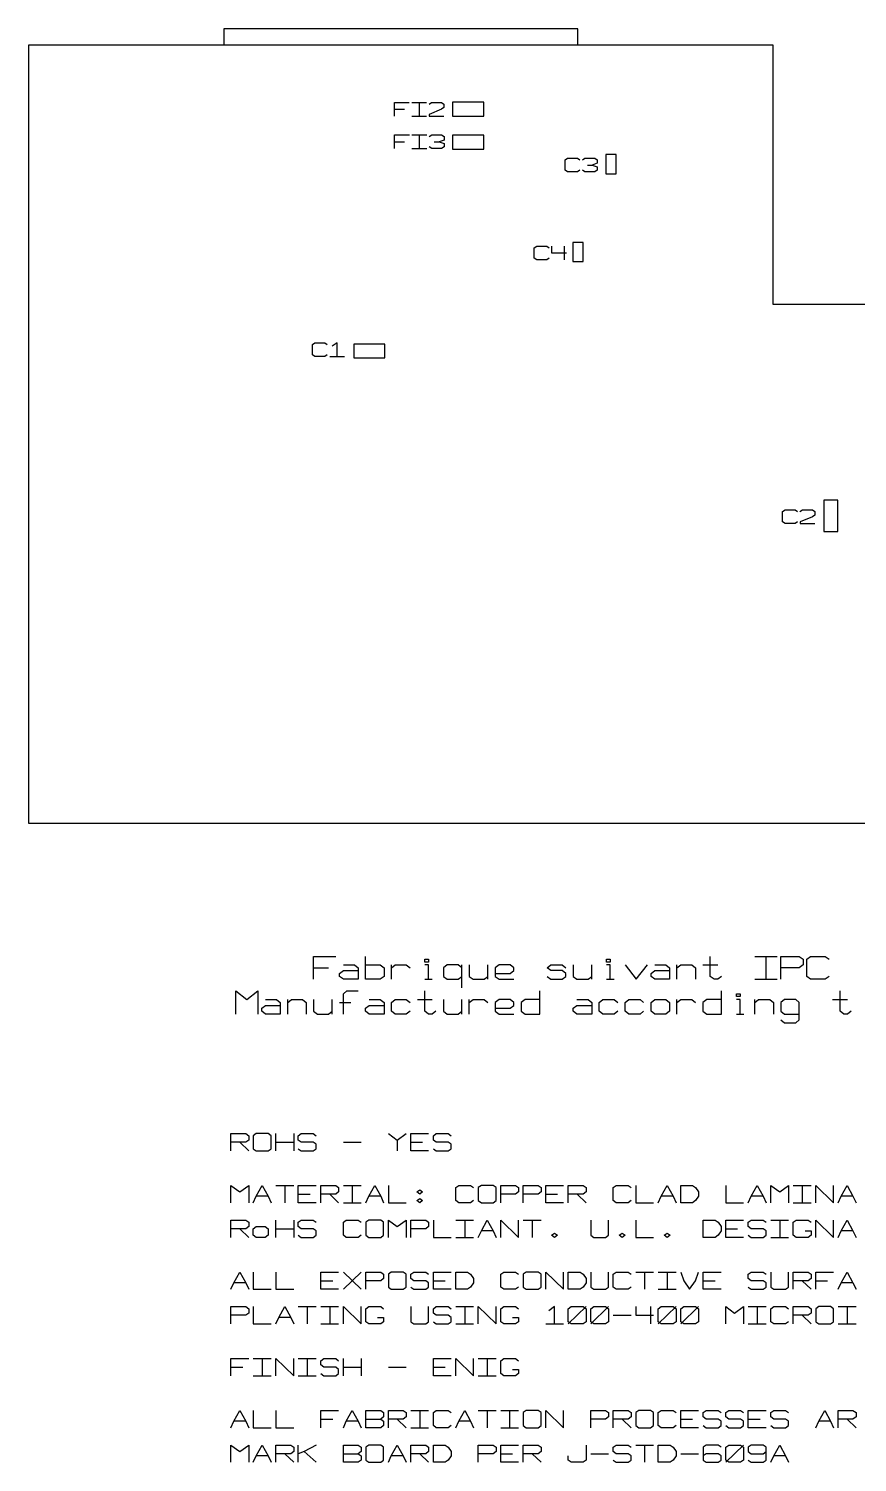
# Model space of a CAD drawing. Extents: x 0 to 1189, y 35 to 806.
# Drawn here: x 482 to 613.7, y 286.5 to 514.4 of the extents above; entities that cross this region are included whole.
import ezdxf

# ---------------------------------------------------------------- set-up
doc = ezdxf.new("R2010")
doc.units = 0
doc.layers.add('1', color=1, linetype='CONTINUOUS')

msp = doc.modelspace()

# ---------------------------------------------------------------- linework, layer by layer
at = {"layer": '1'}
for p, q in [((569.32, 514.4), (513.05, 514.4)), ((513.05, 514.4), (513.05, 511.85)), ((569.32, 511.85), (569.32, 514.4)), ((482.03, 388.08), (482.03, 511.85)), ((482.03, 511.85), (600.3, 511.85)), ((600.3, 511.85), (600.3, 470.6)), ((540.17, 500.48), (540.17, 502.68)), ((540.17, 502.68), (542.52, 502.68)), ((540.17, 501.58), (541.75, 501.58)), ((542.92, 502.68), (545.27, 502.68)), ((544.1, 502.68), (544.1, 500.48)), ((545.67, 502.4), (546.07, 502.68)), ((547.65, 501.58), (545.67, 500.75)), ((546.07, 502.68), (547.65, 502.68)), ((547.65, 502.68), (548.02, 502.4)), ((548.02, 501.85), (547.65, 501.58)), ((548.02, 502.4), (548.02, 501.85)), ((554.35, 502.7), (549.4, 502.7)), ((549.4, 502.7), (549.4, 500.5)), ((554.35, 500.5), (554.35, 502.7)), ((542.92, 500.48), (545.27, 500.48)), ((545.67, 500.75), (545.67, 500.48)), ((545.67, 500.48), (548.02, 500.48)), ((549.4, 500.5), (554.35, 500.5)), ((540.2, 495.33), (540.2, 497.53)), ((540.2, 497.53), (542.55, 497.53)), ((542.95, 497.53), (545.3, 497.53)), ((544.12, 497.53), (544.12, 495.33)), ((545.7, 497.25), (546.1, 497.53)), ((546.1, 497.53), (547.67, 497.53)), ((547.67, 497.53), (548.05, 497.25)), ((548.05, 497.25), (548.05, 496.7)), ((554.35, 497.45), (549.4, 497.45)), ((549.4, 497.45), (549.4, 495.25)), ((554.35, 495.25), (554.35, 497.45)), ((540.2, 496.43), (541.77, 496.43)), ((542.95, 495.33), (545.3, 495.33)), ((546.1, 495.33), (545.7, 495.6)), ((547.67, 495.33), (546.1, 495.33)), ((546.47, 496.43), (547.27, 496.43)), ((548.05, 496.7), (547.27, 496.43)), ((547.27, 496.43), (548.05, 496.15)), ((548.05, 495.6), (547.67, 495.33)), ((548.05, 496.15), (548.05, 495.6)), ((549.4, 495.25), (554.35, 495.25)), ((567.3, 493.55), (567.7, 493.83)), ((567.3, 491.9), (567.3, 493.55)), ((567.7, 493.83), (569.27, 493.83)), ((569.27, 493.83), (569.65, 493.55)), ((570.05, 493.55), (570.45, 493.83)), ((570.45, 493.83), (572.03, 493.83)), ((570.83, 492.73), (571.62, 492.73)), ((572.4, 493), (571.62, 492.73)), ((571.62, 492.73), (572.4, 492.45)), ((572.03, 493.83), (572.4, 493.55)), ((572.4, 493.55), (572.4, 493)), ((572.4, 492.45), (572.4, 491.9)), ((575.42, 494.38), (573.77, 494.38)), ((573.77, 494.38), (573.77, 491.35)), ((575.42, 491.35), (575.42, 494.38)), ((567.7, 491.63), (567.3, 491.9)), ((569.27, 491.63), (567.7, 491.63)), ((569.65, 491.9), (569.27, 491.63)), ((570.45, 491.63), (570.05, 491.9)), ((572.03, 491.63), (570.45, 491.63)), ((572.4, 491.9), (572.03, 491.63)), ((573.77, 491.35), (575.42, 491.35)), ((562.4, 479.58), (562.8, 479.85)), ((562.4, 477.93), (562.4, 479.58)), ((562.8, 479.85), (564.37, 479.85)), ((564.37, 479.85), (564.77, 479.58)), ((565.15, 479.85), (565.15, 478.75)), ((565.15, 478.75), (567.52, 478.75)), ((567.12, 479.85), (567.12, 477.65)), ((570.17, 480.4), (568.52, 480.4)), ((568.52, 480.4), (568.52, 477.38)), ((570.17, 477.38), (570.17, 480.4)), ((562.8, 477.65), (562.4, 477.93)), ((564.37, 477.65), (562.8, 477.65)), ((564.77, 477.93), (564.37, 477.65)), ((568.52, 477.38), (570.17, 477.38)), ((600.3, 470.6), (669.05, 470.6)), ((527.12, 464.2), (527.52, 464.48)), ((527.12, 462.55), (527.12, 464.2)), ((527.52, 464.48), (529.1, 464.48)), ((529.1, 464.48), (529.47, 464.2)), ((531.05, 464.48), (530.27, 463.93)), ((531.05, 462.28), (531.05, 464.48)), ((538.65, 464.28), (533.7, 464.28)), ((533.7, 464.28), (533.7, 462.08)), ((538.65, 462.08), (538.65, 464.28)), ((527.52, 462.28), (527.12, 462.55)), ((529.1, 462.28), (527.52, 462.28)), ((529.47, 462.55), (529.1, 462.28)), ((529.88, 462.28), (532.22, 462.28)), ((533.7, 462.08), (538.65, 462.08)), ((601.87, 437.65), (602.27, 437.93)), ((601.87, 436), (601.87, 437.65)), ((602.27, 437.93), (603.85, 437.93)), ((603.85, 437.93), (604.22, 437.65)), ((604.62, 437.65), (605.03, 437.93)), ((605.03, 437.93), (606.6, 437.93)), ((606.6, 437.93), (606.98, 437.65)), ((606.98, 437.65), (606.98, 437.1)), ((608.42, 439.45), (608.42, 434.5)), ((610.62, 439.45), (608.42, 439.45)), ((610.62, 434.5), (610.62, 439.45)), ((602.27, 435.73), (601.87, 436)), ((603.85, 435.73), (602.27, 435.73)), ((604.22, 436), (603.85, 435.73)), ((606.6, 436.83), (604.63, 436)), ((604.63, 436), (604.63, 435.73)), ((604.63, 435.73), (606.98, 435.73)), ((606.98, 437.1), (606.6, 436.83)), ((608.42, 434.5), (610.62, 434.5)), ((669.05, 388.08), (482.03, 388.08)), ((527.32, 363.3), (527.32, 366.95)), ((527.32, 366.95), (530.85, 366.95)), ((535.57, 363.3), (535.57, 366.95)), ((590.37, 363.75), (590.37, 366.95)), ((597.45, 366.95), (601, 366.95)), ((599.22, 366.95), (599.22, 363.3)), ((601.57, 363.3), (601.57, 366.95)), ((601.57, 366.95), (604.52, 366.95)), ((604.52, 366.95), (605.12, 366.5)), ((605.7, 366.5), (606.3, 366.95)), ((606.3, 366.95), (608.65, 366.95)), ((608.65, 366.95), (609.25, 366.5)), ((527.32, 365.13), (529.67, 365.13)), ((531.45, 364.2), (532.05, 364.68)), ((532.05, 365.58), (533.8, 365.58)), ((532.05, 364.68), (534.4, 364.68)), ((533.8, 365.58), (534.4, 365.13)), ((534.4, 365.13), (534.4, 363.3)), ((535.57, 365.58), (537.92, 365.58)), ((537.92, 365.58), (538.52, 365.13)), ((538.52, 365.13), (538.52, 363.75)), ((539.7, 363.3), (539.7, 365.58)), ((539.7, 365.13), (540.3, 365.58)), ((540.3, 365.58), (542.05, 365.58)), ((542.05, 365.58), (542.65, 365.13)), ((545, 366.05), (545, 366.5)), ((545, 366.5), (545.6, 366.5)), ((545.6, 366.05), (545, 366.05)), ((545.6, 365.58), (545, 365.58)), ((545.6, 366.5), (545.6, 366.05)), ((545.6, 363.3), (545.6, 365.58)), ((548.55, 365.58), (547.95, 365.13)), ((547.95, 365.13), (547.95, 363.75)), ((550.3, 365.58), (548.55, 365.58)), ((550.9, 365.13), (550.3, 365.58)), ((550.9, 361.93), (550.9, 365.58)), ((552.07, 365.58), (552.07, 363.75)), ((555.02, 363.3), (555.02, 365.58)), ((556.8, 365.58), (556.2, 365.13)), ((556.2, 365.13), (556.2, 363.75)), ((558.55, 365.58), (556.8, 365.58)), ((559.15, 365.13), (558.55, 365.58)), ((558.55, 364.2), (559.15, 364.68)), ((559.15, 364.68), (559.15, 365.13)), ((564.45, 365.13), (565.05, 365.58)), ((565.05, 364.68), (564.45, 365.13)), ((565.05, 365.58), (566.8, 365.58)), ((566.8, 364.68), (565.05, 364.68)), ((566.8, 365.58), (567.4, 365.13)), ((567.4, 364.2), (566.8, 364.68)), ((568.57, 365.58), (568.57, 363.75)), ((571.52, 363.3), (571.52, 365.58)), ((573.87, 366.05), (573.87, 366.5)), ((573.87, 366.5), (574.47, 366.5)), ((574.47, 366.05), (573.87, 366.05)), ((574.47, 365.58), (573.87, 365.58)), ((574.47, 366.5), (574.47, 366.05)), ((574.47, 363.3), (574.47, 365.58)), ((576.82, 365.58), (578.6, 363.3)), ((578.6, 363.3), (580.37, 365.58)), ((580.95, 364.2), (581.55, 364.68)), ((581.55, 365.58), (583.32, 365.58)), ((581.55, 364.68), (583.9, 364.68)), ((583.32, 365.58), (583.9, 365.13)), ((583.9, 365.13), (583.9, 363.3)), ((585.07, 363.3), (585.07, 365.58)), ((585.07, 365.13), (585.67, 365.58)), ((585.67, 365.58), (587.45, 365.58)), ((587.45, 365.58), (588.02, 365.13)), ((588.02, 365.13), (588.02, 363.3)), ((589.2, 365.58), (591.57, 365.58)), ((604.52, 365.13), (601.57, 365.13)), ((605.12, 365.58), (604.52, 365.13)), ((605.12, 366.5), (605.12, 365.58)), ((605.7, 363.75), (605.7, 366.5)), ((531.45, 363.75), (531.45, 364.2)), ((532.05, 363.3), (531.45, 363.75)), ((534.4, 363.3), (532.05, 363.3)), ((537.92, 363.3), (535.57, 363.3)), ((538.52, 363.75), (537.92, 363.3)), ((545, 363.3), (546.17, 363.3)), ((547.95, 363.75), (548.55, 363.3)), ((548.55, 363.3), (550.3, 363.3)), ((550.3, 363.3), (550.9, 363.75)), ((552.07, 363.75), (552.67, 363.3)), ((552.67, 363.3), (554.42, 363.3)), ((554.42, 363.3), (555.02, 363.75)), ((556.2, 364.2), (558.55, 364.2)), ((556.2, 363.75), (556.8, 363.3)), ((556.8, 363.3), (559.15, 363.3)), ((564.45, 363.75), (565.05, 363.3)), ((565.05, 363.3), (566.8, 363.3)), ((566.8, 363.3), (567.4, 363.75)), ((567.4, 363.75), (567.4, 364.2)), ((568.57, 363.75), (569.17, 363.3)), ((569.17, 363.3), (570.95, 363.3)), ((570.95, 363.3), (571.52, 363.75)), ((573.87, 363.3), (575.07, 363.3)), ((580.95, 363.75), (580.95, 364.2)), ((581.55, 363.3), (580.95, 363.75)), ((583.9, 363.3), (581.55, 363.3)), ((590.97, 363.3), (590.37, 363.75)), ((591.57, 363.3), (590.97, 363.3)), ((592.15, 363.75), (591.57, 363.3)), ((597.45, 363.3), (601, 363.3)), ((606.3, 363.3), (605.7, 363.75)), ((608.65, 363.3), (606.3, 363.3)), ((609.25, 363.75), (608.65, 363.3)), ((514.95, 357.78), (514.95, 361.45)), ((514.95, 361.45), (516.72, 360.08)), ((516.72, 360.08), (518.47, 361.45)), ((518.47, 361.45), (518.47, 357.78)), ((519.65, 360.08), (521.42, 360.08)), ((521.42, 360.08), (522.02, 359.63)), ((523.2, 357.78), (523.2, 360.08)), ((523.2, 359.63), (523.8, 360.08)), ((523.8, 360.08), (525.55, 360.08)), ((525.55, 360.08), (526.15, 359.63)), ((527.32, 360.08), (527.32, 358.25)), ((530.27, 357.78), (530.27, 360.08)), ((532.05, 361), (532.62, 361.45)), ((532.05, 357.78), (532.05, 361)), ((532.62, 361.45), (534.4, 361.45)), ((536.17, 360.08), (537.92, 360.08)), ((537.92, 360.08), (538.52, 359.63)), ((539.7, 359.63), (540.3, 360.08)), ((540.3, 360.08), (542.05, 360.08)), ((542.05, 360.08), (542.65, 359.63)), ((543.82, 360.08), (546.17, 360.08)), ((545, 358.25), (545, 361.45)), ((547.95, 360.08), (547.95, 358.25)), ((550.9, 357.78), (550.9, 360.08)), ((552.07, 357.78), (552.07, 360.08)), ((552.07, 359.63), (552.67, 360.08)), ((552.67, 360.08), (554.42, 360.08)), ((554.42, 360.08), (555.02, 359.63)), ((556.8, 360.08), (556.2, 359.63)), ((558.55, 360.08), (556.8, 360.08)), ((559.15, 359.63), (558.55, 360.08)), ((560.92, 360.08), (560.32, 359.63)), ((563.27, 360.08), (560.92, 360.08)), ((563.27, 357.78), (563.27, 361.45)), ((569.17, 360.08), (570.95, 360.08)), ((570.95, 360.08), (571.52, 359.63)), ((572.7, 359.63), (573.3, 360.08)), ((573.3, 360.08), (575.07, 360.08)), ((575.07, 360.08), (575.65, 359.63)), ((576.82, 359.63), (577.42, 360.08)), ((577.42, 360.08), (579.2, 360.08)), ((579.2, 360.08), (579.77, 359.63)), ((580.95, 359.63), (581.55, 360.08)), ((581.55, 360.08), (583.32, 360.08)), ((583.32, 360.08), (583.9, 359.63)), ((585.07, 357.78), (585.07, 360.08)), ((585.07, 359.63), (585.67, 360.08)), ((585.67, 360.08), (587.45, 360.08)), ((587.45, 360.08), (588.02, 359.63)), ((589.8, 360.08), (589.2, 359.63)), ((592.15, 360.08), (589.8, 360.08)), ((592.15, 357.78), (592.15, 361.45)), ((594.52, 360.55), (594.52, 361)), ((594.52, 361), (595.1, 361)), ((595.1, 360.55), (594.52, 360.55)), ((595.1, 360.08), (594.52, 360.08)), ((595.1, 361), (595.1, 360.55)), ((595.1, 357.78), (595.1, 360.08)), ((597.45, 357.78), (597.45, 360.08)), ((597.45, 359.63), (598.05, 360.08)), ((598.05, 360.08), (599.82, 360.08)), ((599.82, 360.08), (600.4, 359.63)), ((602.17, 360.08), (601.57, 359.63)), ((603.95, 360.08), (602.17, 360.08)), ((604.52, 359.63), (603.95, 360.08)), ((609.82, 360.08), (612.2, 360.08)), ((611.02, 358.25), (611.02, 361.45)), ((519.07, 358.7), (519.65, 359.15)), ((519.07, 358.25), (519.07, 358.7)), ((519.65, 357.78), (519.07, 358.25)), ((519.65, 359.15), (522.02, 359.15)), ((522.02, 357.78), (519.65, 357.78)), ((522.02, 359.63), (522.02, 357.78)), ((526.15, 359.63), (526.15, 357.78)), ((527.32, 358.25), (527.92, 357.78)), ((527.92, 357.78), (529.67, 357.78)), ((529.67, 357.78), (530.27, 358.25)), ((531.45, 359.63), (533.22, 359.63)), ((535.57, 358.7), (536.17, 359.15)), ((535.57, 358.25), (535.57, 358.7)), ((536.17, 357.78), (535.57, 358.25)), ((536.17, 359.15), (538.52, 359.15)), ((538.52, 357.78), (536.17, 357.78)), ((538.52, 359.63), (538.52, 357.78)), ((539.7, 358.25), (539.7, 359.63)), ((540.3, 357.78), (539.7, 358.25)), ((542.05, 357.78), (540.3, 357.78)), ((542.65, 358.25), (542.05, 357.78)), ((545.6, 357.78), (545, 358.25)), ((546.17, 357.78), (545.6, 357.78)), ((546.77, 358.25), (546.17, 357.78)), ((547.95, 358.25), (548.55, 357.78)), ((548.55, 357.78), (550.3, 357.78)), ((550.3, 357.78), (550.9, 358.25)), ((556.2, 359.63), (556.2, 358.25)), ((556.2, 358.7), (558.55, 358.7)), ((556.2, 358.25), (556.8, 357.78)), ((556.8, 357.78), (559.15, 357.78)), ((558.55, 358.7), (559.15, 359.15)), ((559.15, 359.15), (559.15, 359.63)), ((560.32, 359.63), (560.32, 358.25)), ((560.32, 358.25), (560.92, 357.78)), ((560.92, 357.78), (563.27, 357.78)), ((568.57, 358.7), (569.17, 359.15)), ((568.57, 358.25), (568.57, 358.7)), ((569.17, 357.78), (568.57, 358.25)), ((569.17, 359.15), (571.52, 359.15)), ((571.52, 357.78), (569.17, 357.78)), ((571.52, 359.63), (571.52, 357.78)), ((572.7, 358.25), (572.7, 359.63)), ((573.3, 357.78), (572.7, 358.25)), ((575.07, 357.78), (573.3, 357.78)), ((575.65, 358.25), (575.07, 357.78)), ((576.82, 358.25), (576.82, 359.63)), ((577.42, 357.78), (576.82, 358.25)), ((579.2, 357.78), (577.42, 357.78)), ((579.77, 358.25), (579.2, 357.78)), ((580.95, 358.25), (580.95, 359.63)), ((581.55, 357.78), (580.95, 358.25)), ((583.32, 357.78), (581.55, 357.78)), ((583.9, 358.25), (583.32, 357.78)), ((583.9, 359.63), (583.9, 358.25)), ((589.2, 359.63), (589.2, 358.25)), ((589.2, 358.25), (589.8, 357.78)), ((589.8, 357.78), (592.15, 357.78)), ((594.52, 357.78), (595.7, 357.78)), ((600.4, 359.63), (600.4, 357.78)), ((601.57, 359.63), (601.57, 358.25)), ((601.57, 358.25), (602.17, 357.78)), ((602.17, 357.78), (604.52, 357.78)), ((604.52, 356.88), (604.52, 359.63)), ((611.6, 357.78), (611.02, 358.25)), ((612.2, 357.78), (611.6, 357.78)), ((612.77, 358.25), (612.2, 357.78)), ((601.57, 356.88), (602.17, 356.4)), ((602.17, 356.4), (603.95, 356.4)), ((603.95, 356.4), (604.52, 356.88)), ((514.15, 336.03), (514.15, 338.78)), ((514.15, 338.78), (516.53, 338.78)), ((516.53, 337.4), (514.15, 337.4)), ((515.58, 337.4), (517, 336.03)), ((516.53, 338.78), (517, 338.45)), ((517, 337.75), (516.53, 337.4)), ((517, 338.45), (517, 337.75)), ((518.2, 338.78), (517.73, 338.45)), ((517.73, 338.45), (517.73, 336.38)), ((520.1, 338.78), (518.2, 338.78)), ((520.58, 338.45), (520.1, 338.78)), ((520.58, 336.38), (520.58, 338.45)), ((521.3, 336.03), (521.3, 338.78)), ((521.3, 337.4), (524.15, 337.4)), ((524.15, 338.78), (524.15, 336.03)), ((524.88, 338.45), (525.35, 338.78)), ((524.88, 337.75), (524.88, 338.45)), ((525.35, 337.4), (524.88, 337.75)), ((525.35, 338.78), (527.25, 338.78)), ((527.25, 337.4), (525.35, 337.4)), ((527.25, 338.78), (527.73, 338.45)), ((527.73, 337.08), (527.25, 337.4)), ((532.05, 337.4), (534.88, 337.4)), ((539.2, 338.78), (540.6, 337.75)), ((540.6, 337.75), (542.03, 338.78)), ((540.6, 337.75), (540.6, 336.03)), ((542.78, 336.03), (542.78, 338.78)), ((542.78, 338.78), (545.6, 338.78)), ((542.78, 337.4), (544.65, 337.4)), ((546.35, 338.45), (546.8, 338.78)), ((546.35, 337.75), (546.35, 338.45)), ((546.8, 337.4), (546.35, 337.75)), ((546.8, 338.78), (548.7, 338.78)), ((548.7, 337.4), (546.8, 337.4)), ((548.7, 338.78), (549.18, 338.45)), ((549.18, 337.08), (548.7, 337.4)), ((517.73, 336.38), (518.2, 336.03)), ((518.2, 336.03), (520.1, 336.03)), ((520.1, 336.03), (520.58, 336.38)), ((524.88, 336.38), (525.35, 336.03)), ((525.35, 336.03), (527.25, 336.03)), ((527.25, 336.03), (527.73, 336.38)), ((527.73, 336.38), (527.73, 337.08)), ((545.6, 336.03), (542.78, 336.03)), ((546.35, 336.38), (546.8, 336.03)), ((546.8, 336.03), (548.7, 336.03)), ((548.7, 336.03), (549.18, 336.38)), ((549.18, 336.38), (549.18, 337.08)), ((514.15, 327.78), (514.15, 330.53)), ((514.15, 330.53), (515.58, 329.5)), ((515.58, 329.5), (517, 330.53)), ((517, 330.53), (517, 327.78)), ((518.2, 328.83), (519.15, 330.53)), ((519.15, 330.53), (520.1, 328.83)), ((521.3, 330.53), (524.15, 330.53)), ((522.73, 330.53), (522.73, 327.78)), ((524.88, 327.78), (524.88, 330.53)), ((524.88, 330.53), (527.73, 330.53)), ((528.48, 327.78), (528.48, 330.53)), ((528.48, 330.53), (530.83, 330.53)), ((530.83, 330.53), (531.3, 330.2)), ((532.05, 330.53), (534.88, 330.53)), ((533.45, 330.53), (533.45, 327.78)), ((536.08, 328.83), (537.03, 330.53)), ((537.03, 330.53), (537.98, 328.83)), ((539.2, 330.53), (539.2, 327.78)), ((549.93, 330.2), (550.38, 330.53)), ((550.38, 330.53), (552.28, 330.53)), ((552.28, 330.53), (552.75, 330.2)), ((553.98, 330.53), (553.5, 330.2)), ((555.85, 330.53), (553.98, 330.53)), ((556.33, 330.2), (555.85, 330.53)), ((557.08, 327.78), (557.08, 330.53)), ((557.08, 330.53), (559.43, 330.53)), ((559.43, 330.53), (559.9, 330.2)), ((560.65, 327.78), (560.65, 330.53)), ((560.65, 330.53), (563, 330.53)), ((563, 330.53), (563.48, 330.2)), ((564.23, 327.78), (564.23, 330.53)), ((564.23, 330.53), (567.05, 330.53)), ((567.8, 327.78), (567.8, 330.53)), ((567.8, 330.53), (570.15, 330.53)), ((570.15, 330.53), (570.63, 330.2)), ((574.95, 330.2), (575.43, 330.53)), ((575.43, 330.53), (577.3, 330.53)), ((577.3, 330.53), (577.78, 330.2)), ((578.53, 330.53), (578.53, 327.78)), ((582.58, 328.83), (583.5, 330.53)), ((583.5, 330.53), (584.45, 328.83)), ((585.68, 327.78), (585.68, 330.53)), ((585.68, 330.53), (587.55, 330.53)), ((587.55, 330.53), (588.03, 330.2)), ((592.83, 330.53), (592.83, 327.78)), ((596.88, 328.83), (597.8, 330.53)), ((597.8, 330.53), (598.75, 328.83)), ((599.98, 327.78), (599.98, 330.53)), ((599.98, 330.53), (601.4, 329.5)), ((601.4, 329.5), (602.8, 330.53)), ((602.8, 330.53), (602.8, 327.78)), ((603.55, 330.53), (606.38, 330.53)), ((604.98, 330.53), (604.98, 327.78)), ((607.13, 327.78), (607.13, 330.53)), ((607.13, 330.53), (609.95, 327.78)), ((609.95, 327.78), (609.95, 330.53)), ((611.18, 328.83), (612.13, 330.53)), ((612.13, 330.53), (613.05, 328.83)), ((517.73, 327.78), (518.2, 328.83)), ((520.1, 328.83), (518.2, 328.83)), ((520.1, 328.83), (520.58, 327.78)), ((524.88, 329.15), (526.78, 329.15)), ((530.83, 329.15), (528.48, 329.15)), ((529.88, 329.15), (531.3, 327.78)), ((531.3, 329.5), (530.83, 329.15)), ((531.3, 330.2), (531.3, 329.5)), ((535.63, 327.78), (536.08, 328.83)), ((537.98, 328.83), (536.08, 328.83)), ((537.98, 328.83), (538.45, 327.78)), ((543.7, 329.5), (544.18, 329.85)), ((544.18, 329.15), (543.7, 329.5)), ((543.7, 328.13), (544.18, 328.48)), ((544.18, 329.85), (544.65, 329.5)), ((544.65, 329.5), (544.18, 329.15)), ((544.18, 328.48), (544.65, 328.13)), ((549.93, 328.13), (549.93, 330.2)), ((553.5, 330.2), (553.5, 328.13)), ((556.33, 328.13), (556.33, 330.2)), ((559.43, 329.15), (557.08, 329.15)), ((559.9, 329.5), (559.43, 329.15)), ((559.9, 330.2), (559.9, 329.5)), ((563, 329.15), (560.65, 329.15)), ((563.48, 329.5), (563, 329.15)), ((563.48, 330.2), (563.48, 329.5)), ((564.23, 329.15), (566.1, 329.15)), ((570.15, 329.15), (567.8, 329.15)), ((569.2, 329.15), (570.63, 327.78)), ((570.63, 329.5), (570.15, 329.15)), ((570.63, 330.2), (570.63, 329.5)), ((574.95, 328.13), (574.95, 330.2)), ((582.1, 327.78), (582.58, 328.83)), ((584.45, 328.83), (582.58, 328.83)), ((584.45, 328.83), (584.93, 327.78)), ((588.03, 330.2), (588.5, 329.5)), ((588.5, 328.83), (588.03, 328.13)), ((588.5, 329.5), (588.5, 328.83)), ((596.4, 327.78), (596.88, 328.83)), ((598.75, 328.83), (596.88, 328.83)), ((598.75, 328.83), (599.23, 327.78)), ((610.7, 327.78), (611.18, 328.83)), ((613.05, 328.83), (611.18, 328.83)), ((613.05, 328.83), (613.53, 327.78)), ((527.73, 327.78), (524.88, 327.78)), ((532.05, 327.78), (534.88, 327.78)), ((539.2, 327.78), (542.03, 327.78)), ((544.18, 327.78), (543.7, 328.13)), ((544.65, 328.13), (544.18, 327.78)), ((550.38, 327.78), (549.93, 328.13)), ((552.28, 327.78), (550.38, 327.78)), ((552.75, 328.13), (552.28, 327.78)), ((553.5, 328.13), (553.98, 327.78)), ((553.98, 327.78), (555.85, 327.78)), ((555.85, 327.78), (556.33, 328.13)), ((567.05, 327.78), (564.23, 327.78)), ((575.43, 327.78), (574.95, 328.13)), ((577.3, 327.78), (575.43, 327.78)), ((577.78, 328.13), (577.3, 327.78)), ((578.53, 327.78), (581.35, 327.78)), ((587.55, 327.78), (585.68, 327.78)), ((588.03, 328.13), (587.55, 327.78)), ((592.83, 327.78), (595.65, 327.78)), ((603.55, 327.78), (606.38, 327.78)), ((514.15, 322.28), (514.15, 325.03)), ((514.15, 325.03), (516.53, 325.03)), ((516.53, 323.65), (514.15, 323.65)), ((515.58, 323.65), (517, 322.28)), ((516.53, 325.03), (517, 324.68)), ((517, 324), (516.53, 323.65)), ((517, 324.68), (517, 324)), ((517.73, 323.65), (518.2, 324)), ((517.73, 322.63), (517.73, 323.65)), ((518.2, 324), (519.63, 324)), ((519.63, 324), (520.1, 323.65)), ((520.1, 323.65), (520.1, 322.63)), ((521.3, 322.28), (521.3, 325.03)), ((521.3, 323.65), (524.15, 323.65)), ((524.15, 325.03), (524.15, 322.28)), ((524.88, 324.68), (525.35, 325.03)), ((524.88, 324), (524.88, 324.68)), ((525.35, 323.65), (524.88, 324)), ((525.35, 325.03), (527.25, 325.03)), ((527.25, 323.65), (525.35, 323.65)), ((527.25, 325.03), (527.73, 324.68)), ((527.73, 323.3), (527.25, 323.65)), ((532.05, 324.68), (532.5, 325.03)), ((532.05, 322.63), (532.05, 324.68)), ((532.5, 325.03), (534.4, 325.03)), ((534.4, 325.03), (534.88, 324.68)), ((536.08, 325.03), (535.63, 324.68)), ((535.63, 324.68), (535.63, 322.63)), ((537.98, 325.03), (536.08, 325.03)), ((538.45, 324.68), (537.98, 325.03)), ((538.45, 322.63), (538.45, 324.68)), ((539.2, 322.28), (539.2, 325.03)), ((539.2, 325.03), (540.6, 324)), ((540.6, 324), (542.03, 325.03)), ((542.03, 325.03), (542.03, 322.28)), ((542.78, 322.28), (542.78, 325.03)), ((542.78, 325.03), (545.13, 325.03)), ((545.13, 323.65), (542.78, 323.65)), ((545.13, 325.03), (545.6, 324.68)), ((545.6, 324), (545.13, 323.65)), ((545.6, 324.68), (545.6, 324)), ((546.35, 325.03), (546.35, 322.28)), ((549.93, 325.03), (552.75, 325.03)), ((551.33, 325.03), (551.33, 322.28)), ((553.98, 323.3), (554.9, 325.03)), ((554.9, 325.03), (555.85, 323.3)), ((557.08, 322.28), (557.08, 325.03)), ((557.08, 325.03), (559.9, 322.28)), ((559.9, 322.28), (559.9, 325.03)), ((560.65, 325.03), (563.48, 325.03)), ((562.05, 325.03), (562.05, 322.28)), ((571.38, 325.03), (571.38, 322.63)), ((574.2, 322.63), (574.2, 325.03)), ((578.53, 325.03), (578.53, 322.28)), ((589.25, 322.28), (589.25, 325.03)), ((589.25, 325.03), (591.13, 325.03)), ((591.13, 325.03), (591.6, 324.68)), ((591.6, 324.68), (592.08, 324)), ((592.08, 324), (592.08, 323.3)), ((592.83, 322.28), (592.83, 325.03)), ((592.83, 325.03), (595.65, 325.03)), ((592.83, 323.65), (594.7, 323.65)), ((596.4, 324.68), (596.88, 325.03)), ((596.4, 324), (596.4, 324.68)), ((596.88, 323.65), (596.4, 324)), ((596.88, 325.03), (598.75, 325.03)), ((598.75, 323.65), (596.88, 323.65)), ((598.75, 325.03), (599.23, 324.68)), ((599.23, 323.3), (598.75, 323.65)), ((599.98, 325.03), (602.8, 325.03)), ((601.4, 325.03), (601.4, 322.28)), ((603.55, 324.68), (604.03, 325.03)), ((603.55, 322.63), (603.55, 324.68)), ((604.03, 325.03), (605.9, 325.03)), ((605.9, 325.03), (606.38, 324.68)), ((607.13, 322.28), (607.13, 325.03)), ((607.13, 325.03), (609.95, 322.28)), ((609.95, 322.28), (609.95, 325.03)), ((611.18, 323.3), (612.13, 325.03)), ((612.13, 325.03), (613.05, 323.3)), ((518.2, 322.28), (517.73, 322.63)), ((519.63, 322.28), (518.2, 322.28)), ((520.1, 322.63), (519.63, 322.28)), ((524.88, 322.63), (525.35, 322.28)), ((525.35, 322.28), (527.25, 322.28)), ((527.25, 322.28), (527.73, 322.63)), ((527.73, 322.63), (527.73, 323.3)), ((532.5, 322.28), (532.05, 322.63)), ((534.4, 322.28), (532.5, 322.28)), ((534.88, 322.63), (534.4, 322.28)), ((535.63, 322.63), (536.08, 322.28)), ((536.08, 322.28), (537.98, 322.28)), ((537.98, 322.28), (538.45, 322.63)), ((546.35, 322.28), (549.18, 322.28)), ((549.93, 322.28), (552.75, 322.28)), ((553.5, 322.28), (553.98, 323.3)), ((555.85, 323.3), (553.98, 323.3)), ((555.85, 323.3), (556.33, 322.28)), ((565.15, 322.63), (565.63, 322.98)), ((565.63, 322.28), (565.15, 322.63)), ((565.63, 322.98), (566.1, 322.63)), ((566.1, 322.63), (565.63, 322.28)), ((571.38, 322.63), (571.85, 322.28)), ((571.85, 322.28), (573.73, 322.28)), ((573.73, 322.28), (574.2, 322.63)), ((575.9, 322.63), (576.35, 322.98)), ((576.35, 322.28), (575.9, 322.63)), ((576.35, 322.98), (576.83, 322.63)), ((576.83, 322.63), (576.35, 322.28)), ((578.53, 322.28), (581.35, 322.28)), ((583.05, 322.63), (583.5, 322.98)), ((583.5, 322.28), (583.05, 322.63)), ((583.5, 322.98), (583.98, 322.63)), ((583.98, 322.63), (583.5, 322.28)), ((591.13, 322.28), (589.25, 322.28)), ((591.6, 322.63), (591.13, 322.28)), ((592.08, 323.3), (591.6, 322.63)), ((595.65, 322.28), (592.83, 322.28)), ((596.4, 322.63), (596.88, 322.28)), ((596.88, 322.28), (598.75, 322.28)), ((598.75, 322.28), (599.23, 322.63)), ((599.23, 322.63), (599.23, 323.3)), ((599.98, 322.28), (602.8, 322.28)), ((604.03, 322.28), (603.55, 322.63)), ((605.9, 322.28), (604.03, 322.28)), ((605.43, 323.3), (606.38, 323.3)), ((606.38, 322.63), (605.9, 322.28)), ((606.38, 323.3), (606.38, 322.63)), ((610.7, 322.28), (611.18, 323.3)), ((613.05, 323.3), (611.18, 323.3)), ((613.05, 323.3), (613.53, 322.28)), ((514.63, 315.05), (515.58, 316.78)), ((515.58, 316.78), (516.53, 315.05)), ((517.73, 316.78), (517.73, 314.03)), ((521.3, 316.78), (521.3, 314.03)), ((528.48, 314.03), (528.48, 316.78)), ((528.48, 316.78), (531.3, 316.78)), ((532.05, 314.03), (534.88, 316.78)), ((532.05, 316.78), (534.88, 314.03)), ((535.63, 314.03), (535.63, 316.78)), ((535.63, 316.78), (537.98, 316.78)), ((537.98, 316.78), (538.45, 316.43)), ((539.65, 316.78), (539.2, 316.43)), ((541.55, 316.78), (539.65, 316.78)), ((542.03, 316.43), (541.55, 316.78)), ((542.78, 316.43), (543.23, 316.78)), ((543.23, 316.78), (545.13, 316.78)), ((545.13, 316.78), (545.6, 316.43)), ((546.35, 314.03), (546.35, 316.78)), ((546.35, 316.78), (549.18, 316.78)), ((549.93, 314.03), (549.93, 316.78)), ((549.93, 316.78), (551.8, 316.78)), ((551.8, 316.78), (552.28, 316.43)), ((557.08, 316.43), (557.55, 316.78)), ((557.55, 316.78), (559.43, 316.78)), ((559.43, 316.78), (559.9, 316.43)), ((561.13, 316.78), (560.65, 316.43)), ((563, 316.78), (561.13, 316.78)), ((563.48, 316.43), (563, 316.78)), ((564.23, 314.03), (564.23, 316.78)), ((564.23, 316.78), (567.05, 314.03)), ((567.05, 314.03), (567.05, 316.78)), ((567.8, 314.03), (567.8, 316.78)), ((567.8, 316.78), (569.68, 316.78)), ((569.68, 316.78), (570.15, 316.43)), ((571.38, 316.78), (571.38, 314.38)), ((574.2, 314.38), (574.2, 316.78)), ((574.95, 316.43), (575.43, 316.78)), ((575.43, 316.78), (577.3, 316.78)), ((577.3, 316.78), (577.78, 316.43)), ((578.53, 316.78), (581.35, 316.78)), ((579.93, 316.78), (579.93, 314.03)), ((582.1, 316.78), (584.93, 316.78)), ((583.5, 316.78), (583.5, 314.03)), ((585.68, 316.78), (586.15, 315.4)), ((588.03, 315.4), (588.5, 316.78)), ((589.25, 314.03), (589.25, 316.78)), ((589.25, 316.78), (592.08, 316.78)), ((596.4, 316.43), (596.88, 316.78)), ((596.88, 316.78), (598.75, 316.78)), ((598.75, 316.78), (599.23, 316.43)), ((599.98, 316.78), (599.98, 314.38)), ((602.8, 314.38), (602.8, 316.78)), ((603.55, 314.03), (603.55, 316.78)), ((603.55, 316.78), (605.9, 316.78)), ((605.9, 316.78), (606.38, 316.43)), ((607.13, 314.03), (607.13, 316.78)), ((607.13, 316.78), (609.95, 316.78)), ((611.18, 315.05), (612.13, 316.78)), ((612.13, 316.78), (613.05, 315.05)), ((514.15, 314.03), (514.63, 315.05)), ((516.53, 315.05), (514.63, 315.05)), ((516.53, 315.05), (517, 314.03)), ((528.48, 315.4), (530.35, 315.4)), ((537.98, 315.4), (535.63, 315.4)), ((538.45, 315.75), (537.98, 315.4)), ((538.45, 316.43), (538.45, 315.75)), ((539.2, 316.43), (539.2, 314.38)), ((542.03, 314.38), (542.03, 316.43)), ((542.78, 315.75), (542.78, 316.43)), ((543.23, 315.4), (542.78, 315.75)), ((545.13, 315.4), (543.23, 315.4)), ((545.6, 315.05), (545.13, 315.4)), ((545.6, 314.38), (545.6, 315.05)), ((546.35, 315.4), (548.23, 315.4)), ((552.28, 316.43), (552.75, 315.75)), ((552.75, 315.05), (552.28, 314.38)), ((552.75, 315.75), (552.75, 315.05)), ((557.08, 314.38), (557.08, 316.43)), ((560.65, 316.43), (560.65, 314.38)), ((563.48, 314.38), (563.48, 316.43)), ((570.15, 316.43), (570.63, 315.75)), ((570.63, 315.05), (570.15, 314.38)), ((570.63, 315.75), (570.63, 315.05)), ((574.95, 314.38), (574.95, 316.43)), ((586.15, 315.4), (587.08, 314.03)), ((587.08, 314.03), (588.03, 315.4)), ((589.25, 315.4), (591.13, 315.4)), ((596.4, 315.75), (596.4, 316.43)), ((596.88, 315.4), (596.4, 315.75)), ((598.75, 315.4), (596.88, 315.4)), ((599.23, 315.05), (598.75, 315.4)), ((599.23, 314.38), (599.23, 315.05)), ((605.9, 315.4), (603.55, 315.4)), ((604.98, 315.4), (606.38, 314.03)), ((606.38, 315.75), (605.9, 315.4)), ((606.38, 316.43), (606.38, 315.75)), ((607.13, 315.4), (609, 315.4)), ((610.7, 314.03), (611.18, 315.05)), ((613.05, 315.05), (611.18, 315.05)), ((613.05, 315.05), (613.53, 314.03)), ((517.73, 314.03), (520.58, 314.03)), ((521.3, 314.03), (524.15, 314.03)), ((531.3, 314.03), (528.48, 314.03)), ((539.2, 314.38), (539.65, 314.03)), ((539.65, 314.03), (541.55, 314.03)), ((541.55, 314.03), (542.03, 314.38)), ((542.78, 314.38), (543.23, 314.03)), ((543.23, 314.03), (545.13, 314.03)), ((545.13, 314.03), (545.6, 314.38)), ((549.18, 314.03), (546.35, 314.03)), ((551.8, 314.03), (549.93, 314.03)), ((552.28, 314.38), (551.8, 314.03)), ((557.55, 314.03), (557.08, 314.38)), ((559.43, 314.03), (557.55, 314.03)), ((559.9, 314.38), (559.43, 314.03)), ((560.65, 314.38), (561.13, 314.03)), ((561.13, 314.03), (563, 314.03)), ((563, 314.03), (563.48, 314.38)), ((569.68, 314.03), (567.8, 314.03)), ((570.15, 314.38), (569.68, 314.03)), ((571.38, 314.38), (571.85, 314.03)), ((571.85, 314.03), (573.73, 314.03)), ((573.73, 314.03), (574.2, 314.38)), ((575.43, 314.03), (574.95, 314.38)), ((577.3, 314.03), (575.43, 314.03)), ((577.78, 314.38), (577.3, 314.03)), ((582.1, 314.03), (584.93, 314.03)), ((592.08, 314.03), (589.25, 314.03)), ((596.4, 314.38), (596.88, 314.03)), ((596.88, 314.03), (598.75, 314.03)), ((598.75, 314.03), (599.23, 314.38)), ((599.98, 314.38), (600.45, 314.03)), ((600.45, 314.03), (602.33, 314.03)), ((602.33, 314.03), (602.8, 314.38)), ((514.15, 308.53), (514.15, 311.28)), ((514.15, 311.28), (516.53, 311.28)), ((516.53, 311.28), (517, 310.93)), ((517, 310.25), (516.53, 309.9)), ((517, 310.93), (517, 310.25)), ((517.73, 311.28), (517.73, 308.53)), ((521.78, 309.55), (522.73, 311.28)), ((522.73, 311.28), (523.68, 309.55)), ((524.88, 311.28), (527.73, 311.28)), ((526.3, 311.28), (526.3, 308.53)), ((528.48, 311.28), (531.3, 311.28)), ((529.88, 311.28), (529.88, 308.53)), ((532.05, 308.53), (532.05, 311.28)), ((532.05, 311.28), (534.88, 308.53)), ((534.88, 308.53), (534.88, 311.28)), ((535.63, 310.93), (536.08, 311.28)), ((535.63, 308.88), (535.63, 310.93)), ((536.08, 311.28), (537.98, 311.28)), ((537.98, 311.28), (538.45, 310.93)), ((542.78, 311.28), (542.78, 308.88)), ((545.6, 308.88), (545.6, 311.28)), ((546.35, 310.93), (546.8, 311.28)), ((546.35, 310.25), (546.35, 310.93)), ((546.8, 309.9), (546.35, 310.25)), ((546.8, 311.28), (548.7, 311.28)), ((548.7, 311.28), (549.18, 310.93)), ((549.93, 311.28), (552.75, 311.28)), ((551.33, 311.28), (551.33, 308.53)), ((553.5, 308.53), (553.5, 311.28)), ((553.5, 311.28), (556.33, 308.53)), ((556.33, 308.53), (556.33, 311.28)), ((557.08, 310.93), (557.55, 311.28)), ((557.08, 308.88), (557.08, 310.93)), ((557.55, 311.28), (559.43, 311.28)), ((559.43, 311.28), (559.9, 310.93)), ((565.63, 311.28), (564.7, 310.6)), ((565.63, 308.53), (565.63, 311.28)), ((567.8, 310.93), (568.28, 311.28)), ((567.8, 308.53), (570.63, 311.28)), ((567.8, 308.88), (567.8, 310.93)), ((568.28, 311.28), (570.15, 311.28)), ((570.15, 311.28), (570.63, 310.93)), ((570.63, 310.93), (570.63, 308.88)), ((571.38, 310.93), (571.85, 311.28)), ((571.38, 308.53), (574.2, 311.28)), ((571.38, 308.88), (571.38, 310.93)), ((571.85, 311.28), (573.73, 311.28)), ((573.73, 311.28), (574.2, 310.93)), ((574.2, 310.93), (574.2, 308.88)), ((578.53, 311.28), (578.53, 309.9)), ((580.88, 311.28), (580.88, 308.53)), ((582.1, 310.93), (582.58, 311.28)), ((582.1, 308.53), (584.93, 311.28)), ((582.1, 308.88), (582.1, 310.93)), ((582.58, 311.28), (584.45, 311.28)), ((584.45, 311.28), (584.93, 310.93)), ((584.93, 310.93), (584.93, 308.88)), ((585.68, 310.93), (586.15, 311.28)), ((585.68, 308.53), (588.5, 311.28)), ((585.68, 308.88), (585.68, 310.93)), ((586.15, 311.28), (588.03, 311.28)), ((588.03, 311.28), (588.5, 310.93)), ((588.5, 310.93), (588.5, 308.88)), ((592.83, 308.53), (592.83, 311.28)), ((592.83, 311.28), (594.23, 310.25)), ((594.23, 310.25), (595.65, 311.28)), ((595.65, 311.28), (595.65, 308.53)), ((596.4, 311.28), (599.23, 311.28)), ((597.8, 311.28), (597.8, 308.53)), ((599.98, 310.93), (600.45, 311.28)), ((599.98, 308.88), (599.98, 310.93)), ((600.45, 311.28), (602.33, 311.28)), ((602.33, 311.28), (602.8, 310.93)), ((603.55, 308.53), (603.55, 311.28)), ((603.55, 311.28), (605.9, 311.28)), ((605.9, 311.28), (606.38, 310.93)), ((606.38, 310.25), (605.9, 309.9)), ((606.38, 310.93), (606.38, 310.25)), ((607.6, 311.28), (607.13, 310.93)), ((607.13, 310.93), (607.13, 308.88)), ((609.48, 311.28), (607.6, 311.28)), ((609.95, 310.93), (609.48, 311.28)), ((609.95, 308.88), (609.95, 310.93)), ((610.7, 311.28), (613.53, 311.28)), ((612.13, 311.28), (612.13, 308.53)), ((516.53, 309.9), (514.15, 309.9)), ((517.73, 308.53), (520.58, 308.53)), ((521.3, 308.53), (521.78, 309.55)), ((523.68, 309.55), (521.78, 309.55)), ((523.68, 309.55), (524.15, 308.53)), ((528.48, 308.53), (531.3, 308.53)), ((536.08, 308.53), (535.63, 308.88)), ((537.98, 308.53), (536.08, 308.53)), ((537.5, 309.55), (538.45, 309.55)), ((538.45, 308.88), (537.98, 308.53)), ((538.45, 309.55), (538.45, 308.88)), ((542.78, 308.88), (543.23, 308.53)), ((543.23, 308.53), (545.13, 308.53)), ((545.13, 308.53), (545.6, 308.88)), ((546.35, 308.88), (546.8, 308.53)), ((548.7, 309.9), (546.8, 309.9)), ((546.8, 308.53), (548.7, 308.53)), ((549.18, 309.55), (548.7, 309.9)), ((548.7, 308.53), (549.18, 308.88)), ((549.18, 308.88), (549.18, 309.55)), ((549.93, 308.53), (552.75, 308.53)), ((557.55, 308.53), (557.08, 308.88)), ((559.43, 308.53), (557.55, 308.53)), ((558.95, 309.55), (559.9, 309.55)), ((559.9, 308.88), (559.43, 308.53)), ((559.9, 309.55), (559.9, 308.88)), ((564.23, 308.53), (567.05, 308.53)), ((568.28, 308.53), (567.8, 308.88)), ((570.15, 308.53), (568.28, 308.53)), ((570.63, 308.88), (570.15, 308.53)), ((571.85, 308.53), (571.38, 308.88)), ((573.73, 308.53), (571.85, 308.53)), ((574.2, 308.88), (573.73, 308.53)), ((574.95, 309.9), (577.78, 309.9)), ((578.53, 309.9), (581.35, 309.9)), ((582.58, 308.53), (582.1, 308.88)), ((584.45, 308.53), (582.58, 308.53)), ((584.93, 308.88), (584.45, 308.53)), ((586.15, 308.53), (585.68, 308.88)), ((588.03, 308.53), (586.15, 308.53)), ((588.5, 308.88), (588.03, 308.53)), ((596.4, 308.53), (599.23, 308.53)), ((600.45, 308.53), (599.98, 308.88)), ((602.33, 308.53), (600.45, 308.53)), ((602.8, 308.88), (602.33, 308.53)), ((605.9, 309.9), (603.55, 309.9)), ((604.98, 309.9), (606.38, 308.53)), ((607.13, 308.88), (607.6, 308.53)), ((607.6, 308.53), (609.48, 308.53)), ((609.48, 308.53), (609.95, 308.88)), ((610.7, 308.53), (613.53, 308.53)), ((514.15, 300.28), (514.15, 303.03)), ((514.15, 303.03), (517, 303.03)), ((514.15, 301.65), (516.05, 301.65)), ((517.73, 303.03), (520.58, 303.03)), ((519.15, 303.03), (519.15, 300.28)), ((521.3, 300.28), (521.3, 303.03)), ((521.3, 303.03), (524.15, 300.28)), ((524.15, 300.28), (524.15, 303.03)), ((524.88, 303.03), (527.73, 303.03)), ((526.3, 303.03), (526.3, 300.28)), ((528.48, 302.68), (528.93, 303.03)), ((528.48, 302), (528.48, 302.68)), ((528.93, 301.65), (528.48, 302)), ((528.93, 303.03), (530.83, 303.03)), ((530.83, 301.65), (528.93, 301.65)), ((530.83, 303.03), (531.3, 302.68)), ((531.3, 301.3), (530.83, 301.65)), ((531.3, 300.63), (531.3, 301.3)), ((532.05, 300.28), (532.05, 303.03)), ((532.05, 301.65), (534.88, 301.65)), ((534.88, 303.03), (534.88, 300.28)), ((539.2, 301.65), (542.03, 301.65)), ((546.35, 300.28), (546.35, 303.03)), ((546.35, 303.03), (549.18, 303.03)), ((546.35, 301.65), (548.23, 301.65)), ((549.93, 300.28), (549.93, 303.03)), ((549.93, 303.03), (552.75, 300.28)), ((552.75, 300.28), (552.75, 303.03)), ((553.5, 303.03), (556.33, 303.03)), ((554.9, 303.03), (554.9, 300.28)), ((557.08, 302.68), (557.55, 303.03)), ((557.08, 300.63), (557.08, 302.68)), ((557.55, 303.03), (559.43, 303.03)), ((558.95, 301.3), (559.9, 301.3)), ((559.43, 303.03), (559.9, 302.68)), ((559.9, 301.3), (559.9, 300.63)), ((517.73, 300.28), (520.58, 300.28)), ((524.88, 300.28), (527.73, 300.28)), ((528.48, 300.63), (528.93, 300.28)), ((528.93, 300.28), (530.83, 300.28)), ((530.83, 300.28), (531.3, 300.63)), ((549.18, 300.28), (546.35, 300.28)), ((553.5, 300.28), (556.33, 300.28)), ((557.55, 300.28), (557.08, 300.63)), ((559.43, 300.28), (557.55, 300.28)), ((559.9, 300.63), (559.43, 300.28)), ((514.63, 293.05), (515.58, 294.78)), ((515.58, 294.78), (516.53, 293.05)), ((517.73, 294.78), (517.73, 292.03)), ((521.3, 294.78), (521.3, 292.03)), ((528.48, 292.03), (528.48, 294.78)), ((528.48, 294.78), (531.3, 294.78)), ((532.5, 293.05), (533.45, 294.78)), ((533.45, 294.78), (534.4, 293.05)), ((535.63, 292.03), (535.63, 294.78)), ((535.63, 294.78), (537.98, 294.78)), ((537.98, 294.78), (538.45, 294.43)), ((538.45, 294.43), (538.45, 293.75)), ((539.2, 292.03), (539.2, 294.78)), ((539.2, 294.78), (541.55, 294.78)), ((541.55, 294.78), (542.03, 294.43)), ((542.03, 294.43), (542.03, 293.75)), ((542.78, 294.78), (545.6, 294.78)), ((544.18, 294.78), (544.18, 292.03)), ((546.35, 294.43), (546.8, 294.78)), ((546.35, 292.38), (546.35, 294.43)), ((546.8, 294.78), (548.7, 294.78)), ((548.7, 294.78), (549.18, 294.43)), ((550.38, 293.05), (551.33, 294.78)), ((551.33, 294.78), (552.28, 293.05)), ((553.5, 294.78), (556.33, 294.78)), ((554.9, 294.78), (554.9, 292.03)), ((557.08, 294.78), (559.9, 294.78)), ((558.48, 294.78), (558.48, 292.03)), ((561.13, 294.78), (560.65, 294.43)), ((560.65, 294.43), (560.65, 292.38)), ((563, 294.78), (561.13, 294.78)), ((563.48, 294.43), (563, 294.78)), ((563.48, 292.38), (563.48, 294.43)), ((564.23, 292.03), (564.23, 294.78)), ((564.23, 294.78), (567.05, 292.03)), ((567.05, 292.03), (567.05, 294.78)), ((571.38, 292.03), (571.38, 294.78)), ((571.38, 294.78), (573.73, 294.78)), ((573.73, 294.78), (574.2, 294.43)), ((574.2, 294.43), (574.2, 293.75)), ((574.95, 292.03), (574.95, 294.78)), ((574.95, 294.78), (577.3, 294.78)), ((577.3, 294.78), (577.78, 294.43)), ((577.78, 294.43), (577.78, 293.75)), ((579, 294.78), (578.53, 294.43)), ((578.53, 294.43), (578.53, 292.38)), ((580.88, 294.78), (579, 294.78)), ((581.35, 294.43), (580.88, 294.78)), ((581.35, 292.38), (581.35, 294.43)), ((582.1, 294.43), (582.58, 294.78)), ((582.1, 292.38), (582.1, 294.43)), ((582.58, 294.78), (584.45, 294.78)), ((584.45, 294.78), (584.93, 294.43)), ((585.68, 292.03), (585.68, 294.78)), ((585.68, 294.78), (588.5, 294.78)), ((589.25, 294.43), (589.73, 294.78)), ((589.25, 293.75), (589.25, 294.43)), ((589.73, 294.78), (591.6, 294.78)), ((591.6, 294.78), (592.08, 294.43)), ((592.83, 294.43), (593.3, 294.78)), ((592.83, 293.75), (592.83, 294.43)), ((593.3, 294.78), (595.18, 294.78)), ((595.18, 294.78), (595.65, 294.43)), ((596.4, 292.03), (596.4, 294.78)), ((596.4, 294.78), (599.23, 294.78)), ((599.98, 294.43), (600.45, 294.78)), ((599.98, 293.75), (599.98, 294.43)), ((600.45, 294.78), (602.33, 294.78)), ((602.33, 294.78), (602.8, 294.43)), ((607.6, 293.05), (608.55, 294.78)), ((608.55, 294.78), (609.48, 293.05)), ((610.7, 292.03), (610.7, 294.78)), ((610.7, 294.78), (613.05, 294.78)), ((613.05, 294.78), (613.53, 294.43)), ((613.53, 294.43), (613.53, 293.75)), ((514.15, 292.03), (514.63, 293.05)), ((516.53, 293.05), (514.63, 293.05)), ((516.53, 293.05), (517, 292.03)), ((517.73, 292.03), (520.58, 292.03)), ((521.3, 292.03), (524.15, 292.03)), ((528.48, 293.4), (530.35, 293.4)), ((532.05, 292.03), (532.5, 293.05)), ((534.4, 293.05), (532.5, 293.05)), ((534.4, 293.05), (534.88, 292.03)), ((535.63, 293.4), (537.98, 293.4)), ((537.98, 292.03), (535.63, 292.03)), ((538.45, 293.75), (537.98, 293.4)), ((537.98, 293.4), (538.45, 293.05)), ((538.45, 292.38), (537.98, 292.03)), ((538.45, 293.05), (538.45, 292.38)), ((541.55, 293.4), (539.2, 293.4)), ((540.6, 293.4), (542.03, 292.03)), ((542.03, 293.75), (541.55, 293.4)), ((542.78, 292.03), (545.6, 292.03)), ((546.8, 292.03), (546.35, 292.38)), ((548.7, 292.03), (546.8, 292.03)), ((549.18, 292.38), (548.7, 292.03)), ((549.93, 292.03), (550.38, 293.05)), ((552.28, 293.05), (550.38, 293.05)), ((552.28, 293.05), (552.75, 292.03)), ((557.08, 292.03), (559.9, 292.03)), ((560.65, 292.38), (561.13, 292.03)), ((561.13, 292.03), (563, 292.03)), ((563, 292.03), (563.48, 292.38)), ((573.73, 293.4), (571.38, 293.4)), ((574.2, 293.75), (573.73, 293.4)), ((577.3, 293.4), (574.95, 293.4)), ((576.35, 293.4), (577.78, 292.03)), ((577.78, 293.75), (577.3, 293.4)), ((578.53, 292.38), (579, 292.03)), ((579, 292.03), (580.88, 292.03)), ((580.88, 292.03), (581.35, 292.38)), ((582.58, 292.03), (582.1, 292.38)), ((584.45, 292.03), (582.58, 292.03)), ((584.93, 292.38), (584.45, 292.03)), ((585.68, 293.4), (587.55, 293.4)), ((588.5, 292.03), (585.68, 292.03)), ((589.73, 293.4), (589.25, 293.75)), ((589.25, 292.38), (589.73, 292.03)), ((591.6, 293.4), (589.73, 293.4)), ((589.73, 292.03), (591.6, 292.03)), ((592.08, 293.05), (591.6, 293.4)), ((591.6, 292.03), (592.08, 292.38)), ((592.08, 292.38), (592.08, 293.05)), ((593.3, 293.4), (592.83, 293.75)), ((592.83, 292.38), (593.3, 292.03)), ((595.18, 293.4), (593.3, 293.4)), ((593.3, 292.03), (595.18, 292.03)), ((595.65, 293.05), (595.18, 293.4)), ((595.18, 292.03), (595.65, 292.38)), ((595.65, 292.38), (595.65, 293.05)), ((596.4, 293.4), (598.28, 293.4)), ((599.23, 292.03), (596.4, 292.03)), ((600.45, 293.4), (599.98, 293.75)), ((599.98, 292.38), (600.45, 292.03)), ((602.33, 293.4), (600.45, 293.4)), ((600.45, 292.03), (602.33, 292.03)), ((602.8, 293.05), (602.33, 293.4)), ((602.33, 292.03), (602.8, 292.38)), ((602.8, 292.38), (602.8, 293.05)), ((607.13, 292.03), (607.6, 293.05)), ((609.48, 293.05), (607.6, 293.05)), ((609.48, 293.05), (609.95, 292.03)), ((613.05, 293.4), (610.7, 293.4)), ((612.13, 293.4), (613.53, 292.03)), ((613.53, 293.75), (613.05, 293.4)), ((514.15, 286.53), (514.15, 289.28)), ((514.15, 289.28), (515.58, 288.25)), ((515.58, 288.25), (517, 289.28)), ((517, 289.28), (517, 286.53)), ((517.73, 286.53), (518.2, 287.55)), ((518.2, 287.55), (519.15, 289.28)), ((520.1, 287.55), (518.2, 287.55)), ((519.15, 289.28), (520.1, 287.55)), ((520.1, 287.55), (520.58, 286.53)), ((521.3, 286.53), (521.3, 289.28)), ((521.3, 289.28), (523.68, 289.28)), ((523.68, 287.9), (521.3, 287.9)), ((522.73, 287.9), (524.15, 286.53)), ((523.68, 289.28), (524.15, 288.93)), ((524.15, 288.25), (523.68, 287.9)), ((524.15, 288.93), (524.15, 288.25)), ((524.88, 286.53), (524.88, 289.28)), ((525.83, 288.25), (524.88, 287.9)), ((527.73, 289.28), (525.83, 288.25)), ((525.83, 288.25), (527.73, 286.53)), ((532.05, 286.53), (532.05, 289.28)), ((532.05, 289.28), (534.4, 289.28)), ((532.05, 287.9), (534.4, 287.9)), ((534.4, 289.28), (534.88, 288.93)), ((534.88, 288.25), (534.4, 287.9)), ((534.4, 287.9), (534.88, 287.55)), ((534.88, 288.93), (534.88, 288.25)), ((534.88, 287.55), (534.88, 286.88)), ((536.08, 289.28), (535.63, 288.93)), ((535.63, 288.93), (535.63, 286.88)), ((537.98, 289.28), (536.08, 289.28)), ((538.45, 288.93), (537.98, 289.28)), ((538.45, 286.88), (538.45, 288.93)), ((539.2, 286.53), (539.65, 287.55)), ((539.65, 287.55), (540.6, 289.28)), ((541.55, 287.55), (539.65, 287.55)), ((540.6, 289.28), (541.55, 287.55)), ((541.55, 287.55), (542.03, 286.53)), ((542.78, 286.53), (542.78, 289.28)), ((542.78, 289.28), (545.13, 289.28)), ((545.13, 287.9), (542.78, 287.9)), ((544.18, 287.9), (545.6, 286.53)), ((545.13, 289.28), (545.6, 288.93)), ((545.6, 288.25), (545.13, 287.9)), ((545.6, 288.93), (545.6, 288.25)), ((546.35, 286.53), (546.35, 289.28)), ((546.35, 289.28), (548.23, 289.28)), ((548.23, 289.28), (548.7, 288.93)), ((548.7, 288.93), (549.18, 288.25)), ((549.18, 287.55), (548.7, 286.88)), ((549.18, 288.25), (549.18, 287.55)), ((553.5, 286.53), (553.5, 289.28)), ((553.5, 289.28), (555.85, 289.28)), ((555.85, 287.9), (553.5, 287.9)), ((555.85, 289.28), (556.33, 288.93)), ((556.33, 288.25), (555.85, 287.9)), ((556.33, 288.93), (556.33, 288.25)), ((557.08, 286.53), (557.08, 289.28)), ((557.08, 289.28), (559.9, 289.28)), ((557.08, 287.9), (558.95, 287.9)), ((560.65, 286.53), (560.65, 289.28)), ((560.65, 289.28), (563, 289.28)), ((563, 287.9), (560.65, 287.9)), ((562.05, 287.9), (563.48, 286.53)), ((563, 289.28), (563.48, 288.93)), ((563.48, 288.25), (563, 287.9)), ((563.48, 288.93), (563.48, 288.25)), ((567.8, 286.88), (567.8, 287.55)), ((570.63, 289.28), (570.63, 286.88)), ((571.38, 287.9), (574.2, 287.9)), ((574.95, 288.93), (575.43, 289.28)), ((574.95, 288.25), (574.95, 288.93)), ((575.43, 287.9), (574.95, 288.25)), ((575.43, 289.28), (577.3, 289.28)), ((577.3, 287.9), (575.43, 287.9)), ((577.3, 289.28), (577.78, 288.93)), ((577.78, 287.55), (577.3, 287.9)), ((577.78, 286.88), (577.78, 287.55)), ((578.53, 289.28), (581.35, 289.28)), ((579.93, 289.28), (579.93, 286.53)), ((582.1, 286.53), (582.1, 289.28)), ((582.1, 289.28), (583.98, 289.28)), ((583.98, 289.28), (584.45, 288.93)), ((584.45, 288.93), (584.93, 288.25)), ((584.93, 287.55), (584.45, 286.88)), ((584.93, 288.25), (584.93, 287.55)), ((585.68, 287.9), (588.5, 287.9)), ((589.73, 289.28), (589.25, 288.93)), ((589.25, 288.93), (589.25, 286.88)), ((589.73, 287.9), (589.25, 287.55)), ((591.6, 289.28), (589.73, 289.28)), ((591.6, 287.9), (589.73, 287.9)), ((592.08, 288.93), (591.6, 289.28)), ((592.08, 287.55), (591.6, 287.9)), ((592.08, 286.88), (592.08, 287.55)), ((592.83, 288.93), (593.3, 289.28)), ((592.83, 286.53), (595.65, 289.28)), ((592.83, 286.88), (592.83, 288.93)), ((593.3, 289.28), (595.18, 289.28)), ((595.18, 289.28), (595.65, 288.93)), ((595.65, 288.93), (595.65, 286.88)), ((596.88, 289.28), (596.4, 288.93)), ((596.4, 288.93), (596.4, 288.25)), ((596.4, 288.25), (596.88, 287.9)), ((598.75, 289.28), (596.88, 289.28)), ((596.88, 287.9), (598.75, 287.9)), ((599.23, 288.93), (598.75, 289.28)), ((598.75, 287.9), (599.23, 288.25)), ((599.23, 286.88), (599.23, 288.93)), ((599.98, 286.53), (600.45, 287.55)), ((600.45, 287.55), (601.4, 289.28)), ((602.33, 287.55), (600.45, 287.55)), ((601.4, 289.28), (602.33, 287.55)), ((602.33, 287.55), (602.8, 286.53)), ((534.4, 286.53), (532.05, 286.53)), ((534.88, 286.88), (534.4, 286.53)), ((535.63, 286.88), (536.08, 286.53)), ((536.08, 286.53), (537.98, 286.53)), ((537.98, 286.53), (538.45, 286.88)), ((548.23, 286.53), (546.35, 286.53)), ((548.7, 286.88), (548.23, 286.53)), ((559.9, 286.53), (557.08, 286.53)), ((568.28, 286.53), (567.8, 286.88)), ((570.15, 286.53), (568.28, 286.53)), ((570.63, 286.88), (570.15, 286.53)), ((574.95, 286.88), (575.43, 286.53)), ((575.43, 286.53), (577.3, 286.53)), ((577.3, 286.53), (577.78, 286.88)), ((583.98, 286.53), (582.1, 286.53)), ((584.45, 286.88), (583.98, 286.53)), ((589.25, 286.88), (589.73, 286.53)), ((589.73, 286.53), (591.6, 286.53)), ((591.6, 286.53), (592.08, 286.88)), ((593.3, 286.53), (592.83, 286.88)), ((595.18, 286.53), (593.3, 286.53)), ((595.65, 286.88), (595.18, 286.53)), ((596.4, 286.88), (596.88, 286.53)), ((596.88, 286.53), (598.75, 286.53)), ((598.75, 286.53), (599.23, 286.88))]:
    msp.add_line(p, q, dxfattribs=at)

doc.saveas('drawing.dxf')
